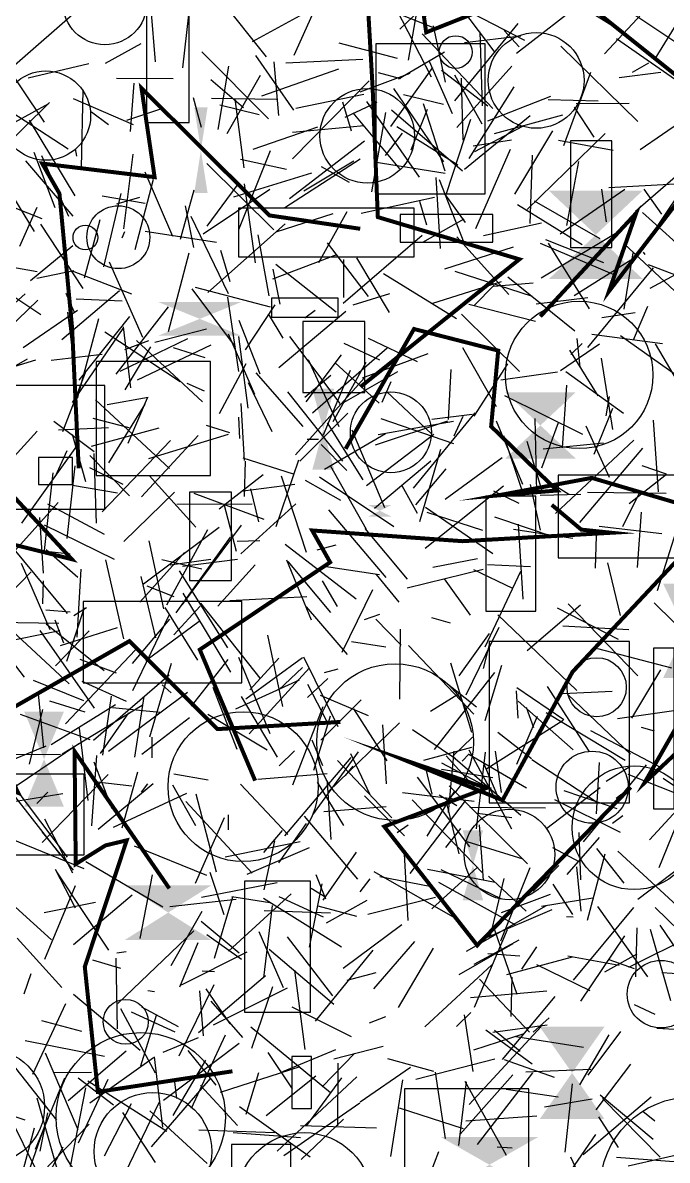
# Model space of a CAD drawing. Extents: x 39652501 to 39653363, y 39457785 to 39458687.
# Drawn here: x 39652875.5 to 39652956.1, y 39458284 to 39458426.4 of the extents above; entities that cross this region are included whole.
import ezdxf

# ---------------------------------------------------------------- set-up
doc = ezdxf.new("R2010")
doc.units = 0
doc.layers.get('0').update_dxf_attribs({"linetype": 'CONTINUOUS'})

msp = doc.modelspace()

# ---------------------------------------------------------------- linework, layer by layer
for p, q in [((39652930.9713, 39458433.6141), (39652922.6548, 39458425.6281)), ((39652909.4391, 39458422.3583), (39652913.7544, 39458432.0226)), ((39652927.0543, 39458432.6446), (39652934.5301, 39458422.7051)), ((39652949.4337, 39458425.9333), (39652940.0887, 39458431.7377)), ((39652905.9792, 39458422.148), (39652900.1667, 39458429.4588)), ((39652937.2496, 39458422.6367), (39652945.9409, 39458429.43)), ((39652949.4102, 39458429.1908), (39652957.409, 39458423.8228)), ((39652882.7322, 39458428.3585), (39652874.1164, 39458420.7836)), ((39652891.4996, 39458428.1444), (39652892.0304, 39458421.5504)), ((39652912.4262, 39458428.5589), (39652904.1867, 39458424.0607)), ((39652921.2537, 39458428.0325), (39652926.7528, 39458425.8618)), ((39652922.201, 39458428.1781), (39652926.5707, 39458419.6468)), ((39652924.9501, 39458428.9681), (39652923.687, 39458421.739)), ((39652938.2738, 39458424.218), (39652930.4528, 39458428.2437)), ((39652954.1005, 39458428.8094), (39652948.231, 39458422.527)), ((39652896.1981, 39458427.4426), (39652895.4597, 39458420.8075)), ((39652937.3861, 39458426.3322), (39652929.4849, 39458416.6716)), ((39652954.5912, 39458421.9031), (39652957.5451, 39458426.7237)), ((39652925.4317, 39458425.046), (39652934.277, 39458415.7063)), ((39652926.8356, 39458426.0426), (39652928.3172, 39458418.9954)), ((39652932.9985, 39458416.0121), (39652932.703, 39458425.2962)), ((39652937.5572, 39458423.4189), (39652935.6917, 39458425.4777)), ((39652871.4761, 39458423.9184), (39652878.1709, 39458413.991)), ((39652890.2692, 39458423.7754), (39652885.7709, 39458421.3427)), ((39652922.3504, 39458421.9543), (39652915.0754, 39458423.8741)), ((39652930.7295, 39458423.9771), (39652937.7954, 39458424.7744)), ((39652952.4308, 39458414.0841), (39652942.7991, 39458423.5133)), ((39652958.5256, 39458418.328), (39652949.745, 39458424.4121)), ((39652897.8784, 39458422.7861), (39652906.2281, 39458414.3969)), ((39652909.3776, 39458415.505), (39652904.6202, 39458422.3222)), ((39652928.2423, 39458422.768), (39652922.477, 39458419.3643)), ((39652883.7496, 39458421.3035), (39652876.1713, 39458419.4918)), ((39652899.9162, 39458413.0862), (39652901.2515, 39458421.011)), ((39652914.9806, 39458420.6378), (39652905.3408, 39458417.23)), ((39652907.5306, 39458414.8077), (39652906.94, 39458421.5213)), ((39652908.3726, 39458421.4135), (39652918.0055, 39458421.8625)), ((39652926.7135, 39458420.8335), (39652921.4724, 39458413.4225)), ((39652929.218, 39458415.0177), (39652926.3534, 39458421.5643)), ((39652936.6479, 39458420.9825), (39652929.7653, 39458413.31)), ((39652953.7434, 39458421.3594), (39652951.7277, 39458420.1891)), ((39652894.279, 39458419.4311), (39652887.2079, 39458419.4611)), ((39652898.9939, 39458419.329), (39652903.108, 39458415.8407)), ((39652905.1861, 39458419.8214), (39652901.0263, 39458412.5191)), ((39652918.8131, 39458419.1599), (39652909.2227, 39458409.4096)), ((39652923.8927, 39458420.0785), (39652917.6371, 39458417.7408)), ((39652919.957, 39458420.2085), (39652922.7241, 39458419.4368)), ((39652927.8386, 39458420.5012), (39652933.6728, 39458416.0349)), ((39652929.465, 39458419.9244), (39652932.9062, 39458413.7732)), ((39652930.3114, 39458419.5033), (39652930.5231, 39458411.7258)), ((39652946.5092, 39458420.2016), (39652943.1385, 39458411.026)), ((39652950.084, 39458419.5568), (39652955.3117, 39458420.2358)), ((39652882.8374, 39458408.2564), (39652883.0495, 39458418.0422)), ((39652888.9759, 39458412.8285), (39652889.4329, 39458418.8695)), ((39652928.152, 39458409.0204), (39652921.894, 39458418.1919)), ((39652931.3188, 39458409.4153), (39652936.9427, 39458418.4104)), ((39652878.6849, 39458416.2993), (39652870.2582, 39458411.6506)), ((39652878.8204, 39458416.458), (39652871.4037, 39458409.1316)), ((39652881.7854, 39458416.9596), (39652889.3066, 39458413.7022)), ((39652896.7979, 39458417.0623), (39652897.8132, 39458413.3389)), ((39652907.2148, 39458416.8261), (39652899.0945, 39458416.9543)), ((39652902.0261, 39458416.9013), (39652903.1281, 39458408.2547)), ((39652918.1532, 39458417.4509), (39652909.654, 39458415.6756)), ((39652915.4632, 39458416.5322), (39652916.5603, 39458412.9075)), ((39652919.7623, 39458416.458), (39652915.7871, 39458414.5811)), ((39652918.4694, 39458416.5808), (39652925.0706, 39458407.1144)), ((39652923.0949, 39458417.4296), (39652928.0928, 39458416.2337)), ((39652925.5811, 39458416.3419), (39652928.2691, 39458407.9)), ((39652933.6642, 39458414.1393), (39652941.5363, 39458417.2573)), ((39652947.4565, 39458416.6267), (39652941.1876, 39458416.7605)), ((39652951.3413, 39458416.3051), (39652944.6853, 39458416.2933)), ((39652873.9888, 39458415.3019), (39652881.1465, 39458410.6521)), ((39652884.0798, 39458415.2912), (39652886.2033, 39458413.6938)), ((39652888.488, 39458414.2234), (39652892.9822, 39458415.7358)), ((39652900.1339, 39458416.1511), (39652905.066, 39458414.9601)), ((39652922.6566, 39458408.1298), (39652916.8063, 39458415.1546)), ((39652920.8403, 39458415.1998), (39652919.0903, 39458405.2628)), ((39652921.6242, 39458415.55), (39652930.4812, 39458407.9058)), ((39652924.0533, 39458410.5033), (39652926.1251, 39458415.6178)), ((39652942.9785, 39458414.882), (39652934.4362, 39458412.5156)), ((39652946.9542, 39458412.0941), (39652944.4998, 39458415.8571)), ((39652882.0439, 39458404.7814), (39652876.3381, 39458414.2306)), ((39652918.1998, 39458413.5079), (39652909.2112, 39458412.6839)), ((39652931.5009, 39458414.3121), (39652928.4395, 39458405.0175)), ((39652938.9596, 39458414.7695), (39652930.7372, 39458408.0669)), ((39652952.7221, 39458410.5462), (39652958.3102, 39458414.3879)), ((39652904.2864, 39458410.5885), (39652912.3699, 39458413.3853)), ((39652920.849, 39458409.8271), (39652922.9871, 39458412.6035)), ((39652929.9139, 39458408.6023), (39652922.273, 39458413.4112)), ((39652938.0056, 39458413.4287), (39652932, 39458410.2774)), ((39652941.7227, 39458412.8976), (39652936.9816, 39458404.9559)), ((39652938.5794, 39458403.0443), (39652948.3312, 39458412.5682)), ((39652882.0391, 39458410.66), (39652882.2157, 39458409.7473)), ((39652908.8576, 39458404.4472), (39652918.2357, 39458411.6469)), ((39652936.6118, 39458411.7446), (39652931.8261, 39458410.9615)), ((39652932.1372, 39458400.6762), (39652936.484, 39458410.5842)), ((39652949.3395, 39458410.4397), (39652942.475, 39458411.6911)), ((39652876.8595, 39458410.2313), (39652879.4861, 39458403.3107)), ((39652877.8097, 39458409.8262), (39652881.1926, 39458402.226)), ((39652889.2441, 39458409.976), (39652888.0664, 39458400.6506)), ((39652906.4367, 39458410.4138), (39652902.4555, 39458400.5047)), ((39652902.7086, 39458409.3355), (39652908.4654, 39458408.1093)), ((39652917.6827, 39458409.3404), (39652908.2532, 39458403.24)), ((39652910.6253, 39458405.4079), (39652916.9044, 39458409.1606)), ((39652939.2062, 39458409.8467), (39652938.9249, 39458401.2861)), ((39652952.1391, 39458402.8318), (39652959.8977, 39458409.5817)), ((39652871.6717, 39458408.8828), (39652876.8928, 39458400.3043)), ((39652875.8262, 39458409.1538), (39652881.7373, 39458402.2339)), ((39652890.7556, 39458407.7739), (39652894.2018, 39458399.7092)), ((39652898.5229, 39458408.83), (39652906.8798, 39458400.5165)), ((39652916.3408, 39458406.4242), (39652912.8679, 39458408.3886)), ((39652919.4441, 39458409.0141), (39652928.3174, 39458407.6043)), ((39652943.538, 39458401.0505), (39652945.043, 39458409.0703)), ((39652889.5339, 39458398.0323), (39652891.8391, 39458406.8422)), ((39652911.6139, 39458407.5809), (39652901.8424, 39458404.6156)), ((39652927.1686, 39458407.0779), (39652927.6748, 39458398.1595)), ((39652930.705, 39458398.8944), (39652927.5913, 39458406.7623)), ((39652885.6231, 39458395.8695), (39652887.8063, 39458405.035)), ((39652896.8912, 39458405.4558), (39652895.1588, 39458399.3052)), ((39652906.3713, 39458405.5349), (39652898.0595, 39458399.9807)), ((39652898.5575, 39458400.9809), (39652902.2864, 39458406.0641)), ((39652903.1791, 39458406.2845), (39652904.5595, 39458396.3934)), ((39652928.238, 39458404.9916), (39652930.7996, 39458401.4163)), ((39652950.8001, 39458405.5657), (39652942.6824, 39458399.9448)), ((39652948.5032, 39458401.4922), (39652947.9303, 39458405.5938)), ((39652948.7988, 39458405.8093), (39652957.0684, 39458406.2818)), ((39652957.8589, 39458405.5023), (39652953.2066, 39458398.5389)), ((39652955.4203, 39458402.4635), (39652953.2171, 39458405.5911)), ((39652877.9096, 39458401.8953), (39652871.97, 39458404.2304)), ((39652890.8089, 39458403.786), (39652885.422, 39458404.7053)), ((39652887.2572, 39458403.7454), (39652890.1264, 39458404.589)), ((39652895.804, 39458403.4973), (39652896.8499, 39458398.31)), ((39652917.8283, 39458402.6108), (39652926.9835, 39458404.61)), ((39652926.0247, 39458401.0687), (39652925.1482, 39458404.065)), ((39652937.3683, 39458403.685), (39652945.4563, 39458398.6808)), ((39652947.7155, 39458399.396), (39652939.5087, 39458404.0766)), ((39652875.1028, 39458398.4783), (39652877.2628, 39458403.3456)), ((39652896.499, 39458402.2262), (39652901.1652, 39458392.514)), ((39652907.1653, 39458400.237), (39652914.2916, 39458402.5295)), ((39652916.0029, 39458402.7436), (39652912.4929, 39458396.3542)), ((39652960.35, 39458396.0557), (39652952.9927, 39458402.6548)), ((39652877.6924, 39458401.2188), (39652882.9828, 39458393.1701)), ((39652883.1887, 39458394.4848), (39652885.1623, 39458401.8165)), ((39652898.6334, 39458392.6788), (39652908.3005, 39458401.2481)), ((39652930.6377, 39458401.8237), (39652925.474, 39458398.919)), ((39652940.3481, 39458401.3411), (39652933.1168, 39458399.7584)), ((39652888.204, 39458400.2623), (39652887.8606, 39458399.4684)), ((39652890.7945, 39458400.3389), (39652899.6976, 39458398.9693)), ((39652906.3175, 39458392.2523), (39652904.9363, 39458399.8939)), ((39652915.5627, 39458391.3307), (39652925.4347, 39458399.8212)), ((39652929.7596, 39458399.6218), (39652936.2887, 39458392.4145)), ((39652940.3125, 39458394.4917), (39652950.005, 39458400.2986)), ((39652948.1663, 39458396.3878), (39652940.9286, 39458399.2527)), ((39652881.7262, 39458398.4858), (39652876.4395, 39458394.1256)), ((39652900.2031, 39458397.9726), (39652901.3667, 39458394.0217)), ((39652918.7468, 39458392.1416), (39652913.5838, 39458398.8725)), ((39652928.2611, 39458395.625), (39652936.883, 39458398.392)), ((39652949.7399, 39458394.7465), (39652940.2314, 39458398.7826)), ((39652946.3914, 39458390.6032), (39652941.2569, 39458398.8289)), ((39652958.2756, 39458391.6489), (39652950.6901, 39458398.7699)), ((39652953.9558, 39458393.1897), (39652963.4159, 39458398.2949)), ((39652877.2757, 39458395.2295), (39652869.3985, 39458396.6698)), ((39652890.4811, 39458387.0164), (39652886.3503, 39458396.4757)), ((39652896.2505, 39458397.5948), (39652893.668, 39458387.74)), ((39652906.7674, 39458394.3884), (39652914.7519, 39458397.4271)), ((39652915.6564, 39458392.0341), (39652915.658, 39458396.8108)), ((39652917.2342, 39458397.0076), (39652921.3315, 39458390.1374)), ((39652951.5412, 39458396.7228), (39652944.4713, 39458392.2517)), ((39652950.6968, 39458390.5759), (39652951.8319, 39458397.6352)), ((39652953.3493, 39458397.4141), (39652953.1179, 39458397.6916)), ((39652869.6521, 39458395.252), (39652877.7296, 39458389.9133)), ((39652881.8723, 39458395.3849), (39652877.2535, 39458394.4012)), ((39652881.6647, 39458395.3529), (39652889.0742, 39458392.4757)), ((39652906.7481, 39458395.5796), (39652907.6488, 39458391.191)), ((39652914.6985, 39458390.1874), (39652907.1464, 39458396.164)), ((39652920.6082, 39458395.0459), (39652929.7321, 39458389.3926)), ((39652929.516, 39458395.3126), (39652939.1955, 39458392.2078)), ((39652946.1439, 39458385.7882), (39652954.3893, 39458395.7649)), ((39652953.7194, 39458396.1849), (39652961.8383, 39458393.032)), ((39652935.3021, 39458393.9972), (39652926.7358, 39458391.2815)), ((39652934.4601, 39458393.5922), (39652931.9518, 39458391.0244)), ((39652939.3354, 39458393.8363), (39652934.3903, 39458393.4157)), ((39652944.5357, 39458387.8376), (39652936.1421, 39458394.5863)), ((39652867.4389, 39458385.1283), (39652875.7966, 39458392.4778)), ((39652880.3718, 39458386.7946), (39652887.5636, 39458392.8912)), ((39652881.9252, 39458390.2486), (39652880.9026, 39458392.5254)), ((39652896.6311, 39458393.106), (39652902.0569, 39458385.875)), ((39652897.0392, 39458393.3065), (39652906.4377, 39458390.8831)), ((39652902.51, 39458382.7562), (39652901.1406, 39458392.0934)), ((39652916.7911, 39458391.1061), (39652921.41, 39458392.5413)), ((39652877.3656, 39458391.7066), (39652868.0785, 39458382.7516)), ((39652887.9247, 39458391.5841), (39652882.1682, 39458391.8357)), ((39652893.6624, 39458390.8584), (39652887.1234, 39458382.4302)), ((39652907.0312, 39458391.1218), (39652903.2962, 39458385.4959)), ((39652939.6205, 39458389.0113), (39652931.2968, 39458391.1408)), ((39652946.1828, 39458391.995), (39652939.7044, 39458391.2101)), ((39652951.8728, 39458386.7147), (39652953.6787, 39458390.9683)), ((39652875.52, 39458385.7733), (39652882.3174, 39458390.4485)), ((39652881.0683, 39458390.2087), (39652881.8483, 39458383.7277)), ((39652882.313, 39458379.4223), (39652884.9877, 39458389.419)), ((39652888.8115, 39458389.6535), (39652882.5067, 39458381.6977)), ((39652906.18, 39458389.9805), (39652908.0191, 39458386.959)), ((39652915.9058, 39458390.2811), (39652907.5032, 39458383.2109)), ((39652910.7541, 39458389.4893), (39652912.055, 39458390.4352)), ((39652937.6206, 39458382.7787), (39652930.3455, 39458389.9588)), ((39652952.0954, 39458390.1019), (39652947.8971, 39458389.4849)), ((39652881.7185, 39458378.8716), (39652888.0461, 39458388.1585)), ((39652888.0521, 39458388.3425), (39652888.9376, 39458380.7133)), ((39652891.9908, 39458386.4216), (39652898.4829, 39458388.1309)), ((39652902.5024, 39458389.1855), (39652905.1296, 39458382.4797)), ((39652895.1595, 39458381.4887), (39652885.7654, 39458387.7023)), ((39652896.0794, 39458386.8663), (39652887.6418, 39458382.7488)), ((39652891.217, 39458386.6242), (39652888.2145, 39458385.4779)), ((39652889.7102, 39458386.6682), (39652897.9705, 39458378.953)), ((39652904.5056, 39458379.8936), (39652901.2086, 39458387.4452)), ((39652903.677, 39458378.1586), (39652902.4942, 39458387.1467)), ((39652915.1998, 39458378.7814), (39652908.8727, 39458387.1384)), ((39652918.7025, 39458386.9445), (39652924.8062, 39458384.0216)), ((39652944.7808, 39458386.9107), (39652945.1544, 39458383.2908)), ((39652946.6807, 39458387.4324), (39652955.5089, 39458386.2832)), ((39652958.2636, 39458381.542), (39652950.258, 39458387.225)), ((39652891.4679, 39458385.836), (39652888.2603, 39458380.4599)), ((39652889.84, 39458381.7275), (39652899.0574, 39458386.0891)), ((39652898.2801, 39458384.4946), (39652894.3153, 39458385.7507)), ((39652911.7124, 39458377.6023), (39652921.0621, 39458385.7519)), ((39652915.6213, 39458386.3331), (39652920.1173, 39458384.223)), ((39652926.1415, 39458384.9645), (39652917.9171, 39458381.9293)), ((39652930.4815, 39458385.7694), (39652934.6929, 39458378.401)), ((39652942.7305, 39458382.8751), (39652947.6152, 39458386.2263)), ((39652943.873, 39458385.4392), (39652947.4285, 39458379.7051)), ((39652944.0316, 39458384.9123), (39652945.4516, 39458386.2796)), ((39652960.4273, 39458376.3168), (39652954.6443, 39458386.2525)), ((39652876.0472, 39458384.2926), (39652868.1165, 39458379.7982)), ((39652877.0868, 39458384.1768), (39652869.9572, 39458381.9908)), ((39652885.3948, 39458384.9025), (39652879.0166, 39458384.1399)), ((39652903.3752, 39458383.716), (39652900.0584, 39458377.4608)), ((39652910.9261, 39458378.9513), (39652915.3536, 39458384.8504)), ((39652911.1905, 39458384.2741), (39652915.0068, 39458375.892)), ((39652918.4132, 39458383.9145), (39652914.2727, 39458376.4831)), ((39652920.0439, 39458378.791), (39652914.5701, 39458383.8665)), ((39652931.9551, 39458377.1769), (39652936.1426, 39458383.7246)), ((39652949.2885, 39458375.5234), (39652947.8832, 39458384.4486)), ((39652883.2704, 39458382.601), (39652880.4409, 39458375.2275)), ((39652904.6147, 39458382.6204), (39652910.5295, 39458375.8641)), ((39652910.7541, 39458379.5679), (39652914.0046, 39458382.3005)), ((39652916.4186, 39458382.873), (39652913.0653, 39458374.7909)), ((39652915.084, 39458378.5799), (39652922.4014, 39458382.7655)), ((39652928.7364, 39458376.774), (39652929.0492, 39458383.0248)), ((39652942.3744, 39458382.6826), (39652935.2792, 39458381.6995)), ((39652950.6223, 39458377.5198), (39652943.405, 39458382.7303)), ((39652898.2047, 39458380.3031), (39652896.053, 39458381.2535)), ((39652906.6664, 39458375.2191), (39652903.7063, 39458381.3423)), ((39652909.5842, 39458372.3146), (39652918.1993, 39458381.9485)), ((39652920.4198, 39458378.9407), (39652921.5803, 39458381.5013)), ((39652943.0083, 39458373.2261), (39652943.5187, 39458381.0414)), ((39652891.1828, 39458379.4995), (39652886.0471, 39458378.5833)), ((39652888.6543, 39458373.7827), (39652891.096, 39458379.4696)), ((39652915.517, 39458371.5269), (39652908.6373, 39458380.2032)), ((39652926.6616, 39458374.9394), (39652920.9444, 39458380.3184)), ((39652935.7207, 39458379.7767), (39652945.4783, 39458374.9327)), ((39652948.4484, 39458377.2316), (39652948.8709, 39458379.6455)), ((39652884.5868, 39458379.2206), (39652893.8371, 39458370.6092)), ((39652890.7455, 39458378.6973), (39652886.1842, 39458371.3322)), ((39652902.7388, 39458378.7494), (39652903.1694, 39458371.6416)), ((39652946.9412, 39458372.4067), (39652949.2869, 39458378.1983)), ((39652884.4196, 39458372.7184), (39652879.3542, 39458376.5258)), ((39652884.2418, 39458376.9169), (39652888.7407, 39458375.7488)), ((39652902.462, 39458377.0533), (39652902.5886, 39458374.3852)), ((39652910.1273, 39458371.5253), (39652916.1546, 39458377.5658)), ((39652928.6076, 39458376.5705), (39652919.5666, 39458373.5315)), ((39652919.9411, 39458374.871), (39652929.3411, 39458376.5634)), ((39652920.2616, 39458376.8954), (39652929.3594, 39458373.7482)), ((39652932.0373, 39458377.6029), (39652924.299, 39458368.1591)), ((39652931.7008, 39458377.3675), (39652926.6372, 39458376.7403)), ((39652929.4549, 39458374.7257), (39652930.5567, 39458377.1774)), ((39652934.7114, 39458376.59), (39652937.9804, 39458368.6428)), ((39652939.5411, 39458376.873), (39652939.7222, 39458367.6853)), ((39652954.3216, 39458376.6645), (39652954.9715, 39458367.721)), ((39652877.2762, 39458375.2951), (39652873.6124, 39458371.2556)), ((39652879.9571, 39458375.4775), (39652886.2131, 39458375.7438)), ((39652892.5146, 39458375.6621), (39652884.0283, 39458373.3606)), ((39652898.4022, 39458376.0618), (39652901.3407, 39458375.1385)), ((39652913.2365, 39458370.5334), (39652920.8687, 39458375.0085)), ((39652918.0551, 39458369.2071), (39652913.6021, 39458376.3341)), ((39652916.6392, 39458375.4659), (39652920.718, 39458365.7358)), ((39652940.3981, 39458370.712), (39652942.495, 39458376.3987)), ((39652948.8786, 39458369.4892), (39652945.9619, 39458375.936)), ((39652883.3613, 39458368.9731), (39652881.7, 39458374.8848)), ((39652885.4005, 39458365.1985), (39652893.9492, 39458374.1482)), ((39652890.3389, 39458367.0599), (39652897.441, 39458374.7377)), ((39652891.2617, 39458371.8869), (39652901.206, 39458374.9145)), ((39652911.0415, 39458374.284), (39652912.485, 39458374.301)), ((39652915.9971, 39458370.3606), (39652912.7956, 39458373.6391)), ((39652926.9086, 39458374.8855), (39652918.4721, 39458368.46)), ((39652935.5977, 39458374.7512), (39652938.0041, 39458367.6497)), ((39652940.4394, 39458367.7787), (39652938.5898, 39458374.0014)), ((39652940.574, 39458373.0816), (39652948.131, 39458373.8396)), ((39652951.919, 39458374.1823), (39652942.127, 39458365.0038)), ((39652882.2145, 39458373.436), (39652875.3353, 39458363.7946)), ((39652879.5783, 39458369.6777), (39652881.0328, 39458372.8945)), ((39652888.8187, 39458367.1937), (39652883.871, 39458372.2375)), ((39652884.7003, 39458363.7589), (39652884.4027, 39458372.488)), ((39652925.1668, 39458364.0074), (39652927.7754, 39458373.0523)), ((39652945.1547, 39458363.8643), (39652953.0358, 39458373.1857)), ((39652882.0002, 39458370.9686), (39652880.9804, 39458361.8478)), ((39652888.0579, 39458368.6385), (39652883.8702, 39458370.7216)), ((39652903.0017, 39458371.9459), (39652909.3153, 39458369.9498)), ((39652903.3155, 39458371.5348), (39652903.1581, 39458367.1133)), ((39652907.1831, 39458363.3562), (39652910.0176, 39458371.7124)), ((39652918.4709, 39458362.9783), (39652913.9939, 39458370.9559)), ((39652926.5366, 39458371.5212), (39652919.4674, 39458365.632)), ((39652935.4434, 39458371.9715), (39652928.3013, 39458366.7371)), ((39652956.0129, 39458369.8968), (39652952.9795, 39458370.9769)), ((39652879.2256, 39458370.0828), (39652878.1565, 39458360.3699)), ((39652897.1185, 39458363.2791), (39652891.298, 39458369.7665)), ((39652900.0416, 39458365.5657), (39652905.5349, 39458369.8625)), ((39652910.9727, 39458360.1263), (39652907.8352, 39458369.6568)), ((39652921.9106, 39458363.3232), (39652912.5926, 39458369.5566)), ((39652924.63, 39458366.0837), (39652928.4247, 39458370.5845)), ((39652951.3437, 39458366.2395), (39652956.0071, 39458369.8954)), ((39652887.3494, 39458367.5191), (39652881.7163, 39458368.5085)), ((39652903.0493, 39458367.8193), (39652909.5021, 39458368.6682)), ((39652905.0112, 39458363.941), (39652903.9989, 39458368.0647)), ((39652910.7892, 39458369.1467), (39652915.2134, 39458366.6696)), ((39652922.9161, 39458368.4844), (39652924.8288, 39458365.0229)), ((39652925.8142, 39458360.662), (39652935.6224, 39458368.4538)), ((39652938.9481, 39458368.606), (39652940.1871, 39458362.8891)), ((39652943.8052, 39458367.3774), (39652941.6394, 39458368.7206)), ((39652949.2275, 39458368.5783), (39652959.0638, 39458365.6032)), ((39652888.1213, 39458361.4828), (39652894.4441, 39458367.6572)), ((39652905.672, 39458364.2263), (39652896.9408, 39458367.492)), ((39652934.3678, 39458367.8101), (39652937.5467, 39458366.2634)), ((39652945.3052, 39458367.3783), (39652940.2204, 39458367.2577)), ((39652955.9605, 39458367.5003), (39652946.1073, 39458367.6068)), ((39652950.5276, 39458363.3581), (39652952.7329, 39458367.8454)), ((39652871.4049, 39458356.8925), (39652879.9263, 39458366.3479)), ((39652885.6947, 39458362.35), (39652878.6052, 39458366.1701)), ((39652904.1749, 39458366.155), (39652894.7609, 39458366.1189)), ((39652900.6356, 39458366.2082), (39652902.1617, 39458360.2678)), ((39652902.7595, 39458359.9204), (39652909.6286, 39458366.2074)), ((39652913.7046, 39458365.4609), (39652920.8763, 39458356.9836)), ((39652934.2856, 39458359.9431), (39652925.8525, 39458365.728)), ((39652933.0235, 39458362.8725), (39652926.0749, 39458365.1031)), ((39652952.3727, 39458358.2217), (39652952.8725, 39458365.142)), ((39652878.0706, 39458357.5036), (39652877.5963, 39458364.4912)), ((39652942.2167, 39458361.9429), (39652934.5286, 39458364.549)), ((39652938.0685, 39458354.2777), (39652937.4945, 39458363.6511)), ((39652878.1687, 39458363.5818), (39652886.9339, 39458359.2605)), ((39652890.5907, 39458356.1668), (39652900.0658, 39458363.2953)), ((39652898.5877, 39458362.9537), (39652893.4526, 39458353.4955)), ((39652902.8186, 39458363.5122), (39652895.4201, 39458353.582)), ((39652923.5942, 39458356.784), (39652918.308, 39458363.1147)), ((39652936.8473, 39458363.0468), (39652944.2911, 39458361.8915)), ((39652947.2219, 39458362.207), (39652947.0791, 39458358.1437)), ((39652955.4025, 39458362.4538), (39652947.6003, 39458363.3647)), ((39652957.423, 39458363.4993), (39652954.8301, 39458355.2976)), ((39652874.1574, 39458360.7605), (39652881.0149, 39458352.476)), ((39652891.2573, 39458361.5515), (39652893.0664, 39458353.0675)), ((39652901.4238, 39458362.0117), (39652894.6167, 39458352.5559)), ((39652905.1534, 39458361.5744), (39652902.2947, 39458361.4997)), ((39652908.3116, 39458361.1412), (39652917.1651, 39458354.2934)), ((39652912.2959, 39458360.4215), (39652914.6633, 39458361.0766)), ((39652881.4023, 39458359.8989), (39652876.5288, 39458360.4504)), ((39652882.3721, 39458356.9706), (39652878.3969, 39458360.4402)), ((39652895.7064, 39458360.1224), (39652890.1379, 39458353.8909)), ((39652932.3472, 39458359.3236), (39652926.7791, 39458358.2296)), ((39652875.2912, 39458358.7759), (39652878.881, 39458350.4795)), ((39652882.7432, 39458358.0381), (39652882.2594, 39458349.5244)), ((39652885.8345, 39458359.2022), (39652888.0709, 39458349.313)), ((39652897.8927, 39458358.024), (39652892.8559, 39458359.2073)), ((39652893.9224, 39458358.5621), (39652898.9984, 39458359.2545)), ((39652902.3476, 39458359.214), (39652895.4734, 39458358.3419)), ((39652899.8782, 39458353.3685), (39652904.5449, 39458358.5523)), ((39652908.4841, 39458359.1926), (39652911.5725, 39458351.6815)), ((39652908.6216, 39458358.9841), (39652913.9771, 39458352.5828)), ((39652920.0915, 39458357.3021), (39652913.1686, 39458358.3493)), ((39652923.5611, 39458355.6766), (39652933.0516, 39458358.0144)), ((39652931.8609, 39458357.9628), (39652936.76, 39458355.6275)), ((39652933.5978, 39458358.5972), (39652939.0024, 39458358.3331)), ((39652948.6229, 39458358.7937), (39652950.2055, 39458352.2351)), ((39652867.4365, 39458348.3822), (39652876.5338, 39458357.6976)), ((39652877.9932, 39458353.6794), (39652878.0749, 39458356.5737)), ((39652892.1195, 39458349.4201), (39652890.2763, 39458357.1193)), ((39652895.0432, 39458357.8157), (39652901.1096, 39458348.1546)), ((39652914.846, 39458353.3266), (39652912.9845, 39458356.5503)), ((39652919.7017, 39458357.3341), (39652922.5177, 39458353.884)), ((39652931.4687, 39458352.2528), (39652928.2538, 39458356.8027)), ((39652937.7388, 39458357.7179), (39652933.2646, 39458348.2705)), ((39652890.9944, 39458355.9533), (39652894.3575, 39458354.5911)), ((39652915.4213, 39458347.6275), (39652919.2852, 39458355.4736)), ((39652901.5252, 39458345.1242), (39652895.5443, 39458355.0077)), ((39652905.1851, 39458344.3547), (39652897.7624, 39458353.7824)), ((39652911.0213, 39458354.576), (39652901.3952, 39458354.0686)), ((39652943.7211, 39458353.6767), (39652952.4046, 39458344.6808)), ((39652954.4802, 39458353.8146), (39652962.3811, 39458345.9925)), ((39652881.4273, 39458352.6455), (39652878.3838, 39458352.88)), ((39652883.1647, 39458353.1881), (39652880.9409, 39458346.4406)), ((39652883.4699, 39458353.1891), (39652881.8616, 39458352.1962)), ((39652889.232, 39458342.8214), (39652893.8445, 39458352.3316)), ((39652893.262, 39458353.2243), (39652897.346, 39458346.615)), ((39652897.6832, 39458353.3986), (39652894.3923, 39458349.7942)), ((39652910.9434, 39458353.3238), (39652916.0716, 39458347.3297)), ((39652918.218, 39458351.732), (39652920.126, 39458352.3853)), ((39652934.8969, 39458352.3204), (39652944.7856, 39458342.8483)), ((39652938.5568, 39458347.8304), (39652945.2348, 39458353.5725)), ((39652950.0042, 39458349.2224), (39652942.3762, 39458353.1342)), ((39652870.8364, 39458351.3851), (39652879.9819, 39458351.2608)), ((39652881.273, 39458343.665), (39652872.3996, 39458351.8833)), ((39652885.6605, 39458345.304), (39652878.3873, 39458351.1409)), ((39652879.4908, 39458351.6589), (39652880.5695, 39458348.8019)), ((39652893.8152, 39458351.7477), (39652889.1676, 39458346.2054)), ((39652897.5635, 39458351.4511), (39652890.8903, 39458346.5471)), ((39652922.8325, 39458348.491), (39652919.6272, 39458351.754)), ((39652928.9997, 39458351.2762), (39652926.6653, 39458351.9355)), ((39652951.3095, 39458350.4336), (39652943.0455, 39458350.8831)), ((39652880.1214, 39458350.286), (39652870.1435, 39458348.2593)), ((39652877.6015, 39458350.358), (39652884.396, 39458340.6377)), ((39652879.5793, 39458345.931), (39652883.7926, 39458350.2848)), ((39652887.2687, 39458350.6955), (39652880.1723, 39458348.4205)), ((39652906.0983, 39458349.7773), (39652907.9758, 39458340.8411)), ((39652922.6921, 39458350.4905), (39652922.5904, 39458341.7392)), ((39652930.0864, 39458344.6453), (39652933.8653, 39458349.9578)), ((39652930.9299, 39458342.2946), (39652935.081, 39458350.7464)), ((39652889.5689, 39458347.9257), (39652880.8462, 39458338.6727)), ((39652916.6027, 39458348.9574), (39652920.8759, 39458348.2966)), ((39652931.8906, 39458339.8701), (39652923.7123, 39458348.4731)), ((39652933.1076, 39458345.569), (39652933.9022, 39458348.7222)), ((39652947.3867, 39458348.0852), (39652956.631, 39458345.6657)), ((39652874.043, 39458346.6417), (39652875.6685, 39458344.4831)), ((39652882.6139, 39458346.7648), (39652887.1554, 39458345.0246)), ((39652901.1143, 39458346.7146), (39652896.5312, 39458340.886)), ((39652902.4504, 39458347.0119), (39652906.3705, 39458337.4262)), ((39652910.4835, 39458346.9145), (39652903.3645, 39458341.756)), ((39652907.5161, 39458346.8718), (39652903.8879, 39458342.9101)), ((39652914.9508, 39458338.2769), (39652910.6281, 39458347.0213)), ((39652891.3727, 39458337.0414), (39652894.0969, 39458346.2488)), ((39652911.3342, 39458345.6673), (39652903.8143, 39458337.4042)), ((39652910.4897, 39458345.7212), (39652907.4564, 39458342.8718)), ((39652913.2268, 39458345.0855), (39652914.9347, 39458345.537)), ((39652934.4932, 39458345.093), (39652926.9562, 39458335.4515)), ((39652928.9738, 39458346.3116), (39652931.6177, 39458337.6275)), ((39652933.3104, 39458339.0778), (39652935.396, 39458345.996)), ((39652955.2578, 39458345.4367), (39652951.6298, 39458339.3851)), ((39652883.1219, 39458341.5148), (39652876.8262, 39458344.0708)), ((39652888.4404, 39458341.4595), (39652882.9047, 39458343.9739)), ((39652884.31, 39458336.5989), (39652893.7984, 39458344.7974)), ((39652902.1467, 39458340.5347), (39652910.1126, 39458344.1516)), ((39652913.6334, 39458344.3212), (39652911.115, 39458341.9632)), ((39652927.7958, 39458344.3392), (39652932.2304, 39458340.7899)), ((39652878.1201, 39458335.6476), (39652877.4538, 39458342.3943)), ((39652886.2003, 39458335.2359), (39652896.0887, 39458342.6381)), ((39652892.8972, 39458343.5225), (39652894.0376, 39458342.5456)), ((39652899.2558, 39458343.2597), (39652902.2715, 39458335.4963)), ((39652911.0982, 39458343.61), (39652913.5262, 39458338.9291)), ((39652926.4991, 39458340.2356), (39652929.9705, 39458342.4154)), ((39652937.4519, 39458339.3469), (39652937.2293, 39458342.8053)), ((39652943.1736, 39458339.1699), (39652937.2846, 39458343.1491)), ((39652946.337, 39458335.2466), (39652941.1047, 39458343.3149)), ((39652949.2136, 39458342.7163), (39652943.0407, 39458342.4194)), ((39652951.508, 39458334.8472), (39652943.656, 39458342.3267)), ((39652878.8036, 39458341.54), (39652883.24, 39458340.1442)), ((39652887.0856, 39458341.0216), (39652879.0207, 39458336.0358)), ((39652890.4042, 39458340.9346), (39652880.4294, 39458334.8411)), ((39652886.5213, 39458342.1292), (39652885.447, 39458334.7453)), ((39652889.4834, 39458334.5004), (39652890.6672, 39458342.0677)), ((39652902.7945, 39458342.0582), (39652907.2996, 39458334.4754)), ((39652909.255, 39458331.0169), (39652913.0573, 39458340.8172)), ((39652918.7164, 39458339.6366), (39652912.7075, 39458342.2125)), ((39652912.7712, 39458336.6099), (39652917.8042, 39458341.6421)), ((39652937.46, 39458341.5069), (39652944.3491, 39458335.3919)), ((39652875.1759, 39458339.8801), (39652883.8799, 39458336.7092)), ((39652877.9457, 39458340.4436), (39652876.2999, 39458333.6196)), ((39652888.6947, 39458340.0288), (39652885.1538, 39458334.9414)), ((39652886.7107, 39458340.6884), (39652892.6401, 39458340.1111)), ((39652896.3278, 39458339.4107), (39652890.3743, 39458334.816)), ((39652898.6372, 39458339.8575), (39652906.0539, 39458335.3818)), ((39652911.9013, 39458332.8475), (39652913.9698, 39458339.6736)), ((39652916.8675, 39458340.5466), (39652921.0245, 39458334.0082)), ((39652939.8208, 39458339.5732), (39652937.2462, 39458333.5503)), ((39652938.4641, 39458340.7426), (39652939.3595, 39458338.2088)), ((39652950.8433, 39458334.056), (39652940.9397, 39458340.0421)), ((39652949.8547, 39458339.324), (39652959.5396, 39458340.6881)), ((39652882.5163, 39458338.1146), (39652883.6199, 39458329.0767)), ((39652913.7204, 39458330.1875), (39652922.5997, 39458338.7631)), ((39652920.4625, 39458338.527), (39652920.9303, 39458331.1643)), ((39652924.2383, 39458337.959), (39652929.6198, 39458334.3119)), ((39652943.0703, 39458339.0621), (39652933.5097, 39458333.0415)), ((39652952.8345, 39458338.2204), (39652954.4563, 39458337.7825)), ((39652891.6197, 39458336.9875), (39652891.6246, 39458334.3904)), ((39652913.0154, 39458333.3862), (39652911.6744, 39458336.6027)), ((39652929.2497, 39458334.5494), (39652931.7496, 39458336.9887)), ((39652939.1148, 39458334.2743), (39652934.8973, 39458337.562)), ((39652955.4198, 39458333.1059), (39652946.5494, 39458337.7936)), ((39652878.3527, 39458335.867), (39652871.026, 39458332.8503)), ((39652882.4942, 39458336.1361), (39652872.8593, 39458329.6596)), ((39652907.5411, 39458333.4176), (39652909.4614, 39458335.2556)), ((39652917.4217, 39458335.1659), (39652911.7067, 39458327.2582)), ((39652931.6008, 39458335.6916), (39652925.6077, 39458334.0627)), ((39652929.415, 39458335.2179), (39652928.6919, 39458327.5677)), ((39652931.2582, 39458335.4093), (39652936.5977, 39458325.5113)), ((39652932.2256, 39458325.4989), (39652933.3542, 39458335.1247)), ((39652934.5643, 39458335.2285), (39652935.31, 39458330.0513)), ((39652880.1959, 39458334.8183), (39652871.6755, 39458334.7771)), ((39652884.1259, 39458325.8685), (39652884.761, 39458334.6858)), ((39652884.3826, 39458333.9001), (39652886.6343, 39458328.0633)), ((39652908.2625, 39458324.6176), (39652916.5761, 39458334.4544)), ((39652921.6597, 39458326.9064), (39652914.8578, 39458334.0697)), ((39652918.8976, 39458329.8349), (39652916.4992, 39458334.9076)), ((39652934.0568, 39458330.4654), (39652927.9035, 39458333.7254)), ((39652928.4374, 39458334.6542), (39652932.7624, 39458329.8296)), ((39652929.2756, 39458334.5534), (39652937.772, 39458327.2293)), ((39652930.4474, 39458333.9986), (39652931.2985, 39458334.9006)), ((39652931.261, 39458334.8586), (39652938.4863, 39458330.6417)), ((39652935.057, 39458329.1952), (39652933.1395, 39458333.685)), ((39652939.1672, 39458334.1905), (39652947.2569, 39458328.8985)), ((39652947.5977, 39458333.8327), (39652947.1943, 39458327.3915)), ((39652953.8563, 39458324.1384), (39652963.0625, 39458334.1021)), ((39652877.9158, 39458323.8116), (39652886.1712, 39458332.3028)), ((39652887.9324, 39458325.6267), (39652889.8767, 39458332.6415)), ((39652898.6804, 39458331.5963), (39652894.3826, 39458332.3374)), ((39652904.8746, 39458331.7216), (39652913.56, 39458332.436)), ((39652915.8659, 39458332.1708), (39652916.7939, 39458333.3487)), ((39652925.7748, 39458333.4641), (39652926.6354, 39458329.8674)), ((39652927.8684, 39458332.9591), (39652934.2722, 39458331.938)), ((39652945.6368, 39458323.8856), (39652953.5077, 39458333.52)), ((39652948.4542, 39458331.4841), (39652951.4212, 39458333.3004)), ((39652951.1639, 39458332.3599), (39652959.1891, 39458329.1765)), ((39652880.1248, 39458322.3598), (39652872.7082, 39458331.8745)), ((39652884.3696, 39458331.4178), (39652889.1105, 39458330.9093)), ((39652891.7932, 39458331.1349), (39652884.8927, 39458325.4381)), ((39652891.0852, 39458331.1639), (39652890.3099, 39458330.0969)), ((39652897.1194, 39458325.8905), (39652894.2384, 39458330.9717)), ((39652902.696, 39458331.1112), (39652908.6219, 39458324.7838)), ((39652915.6583, 39458325.9381), (39652912.3331, 39458331.3391)), ((39652913.5652, 39458331.3119), (39652914.0363, 39458324.1909)), ((39652931.3932, 39458323.2581), (39652924.8654, 39458331.9689)), ((39652928.8142, 39458330.8998), (39652938.6332, 39458321.1241)), ((39652955.5692, 39458331.8427), (39652964.0793, 39458326.0882)), ((39652880.4944, 39458329.9035), (39652871.908, 39458328.4777)), ((39652881.0749, 39458321.9546), (39652874.4147, 39458330.7898)), ((39652877.2411, 39458328.6686), (39652878.6137, 39458330.1124)), ((39652886.8409, 39458325.7346), (39652895.9913, 39458329.9676)), ((39652899.7018, 39458320.0866), (39652897.1866, 39458329.8356)), ((39652918.2363, 39458329.6414), (39652923.2425, 39458324.6253)), ((39652922.968, 39458330.0471), (39652931.9282, 39458328.9826)), ((39652929.4414, 39458330.1694), (39652926.0039, 39458324.5961)), ((39652929.7754, 39458328.3835), (39652927.5793, 39458329.7059)), ((39652941.0238, 39458325.611), (39652947.6945, 39458330.6997)), ((39652949.8489, 39458328.0239), (39652943.1994, 39458330.2591)), ((39652950.4108, 39458329.8556), (39652949.7119, 39458329.3079)), ((39652955.0953, 39458320.6543), (39652958.7063, 39458329.6167)), ((39652904.1701, 39458319.9466), (39652895.8738, 39458328.9287)), ((39652913.1297, 39458327.6623), (39652920.9199, 39458328.3264)), ((39652930.7982, 39458329), (39652923.8906, 39458319.9376)), ((39652932.9946, 39458320.0133), (39652924.1934, 39458329.143)), ((39652930.0667, 39458322.3652), (39652928.5777, 39458328.5468)), ((39652940.8484, 39458328.1103), (39652931.3985, 39458328.1812)), ((39652941.9726, 39458329.2017), (39652950.2256, 39458325.1003)), ((39652881.7608, 39458319.9472), (39652878.2369, 39458326.714)), ((39652897.079, 39458318.7189), (39652900.7227, 39458326.9445)), ((39652901.2325, 39458325.3744), (39652901.2192, 39458327.2482)), ((39652917.3947, 39458319.2233), (39652910.7229, 39458327.0886)), ((39652936.6665, 39458326.8704), (39652932.331, 39458327.4288)), ((39652950.5549, 39458327.1219), (39652949.2668, 39458326.1632)), ((39652905.6239, 39458322.5585), (39652907.9561, 39458325.2958)), ((39652910.9492, 39458326.1788), (39652907.4665, 39458321.237)), ((39652922.3254, 39458325.0336), (39652923.691, 39458326.0308)), ((39652930.2253, 39458325.5589), (39652928.3696, 39458323.1718)), ((39652932.5736, 39458326.0117), (39652933.0829, 39458319.0986)), ((39652883.1671, 39458320.4848), (39652873.8509, 39458324.2784)), ((39652877.9091, 39458325.0967), (39652881.7645, 39458320.3319)), ((39652900.8086, 39458322.0021), (39652910.1697, 39458323.9388)), ((39652905.6614, 39458317.8792), (39652907.0202, 39458324.0243)), ((39652931.026, 39458323.9365), (39652938.0336, 39458321.7588)), ((39652943.5932, 39458319.8051), (39652947.6315, 39458324.4432)), ((39652945.0528, 39458325.036), (39652945.2598, 39458319.1215)), ((39652898.5026, 39458319.6726), (39652889.4371, 39458323.3416)), ((39652903.5472, 39458319.8508), (39652911.336, 39458323.1523)), ((39652913.0514, 39458316.5806), (39652917.2312, 39458322.5978)), ((39652923.6817, 39458314.0347), (39652923.2125, 39458322.3826)), ((39652941.764, 39458323.1526), (39652945.1353, 39458321.3806)), ((39652948.3008, 39458322.32), (39652946.0664, 39458314.0138)), ((39652947.2517, 39458323.0314), (39652950.6742, 39458318.7031)), ((39652958.3592, 39458314.9092), (39652949.9001, 39458322.7261)), ((39652893.0168, 39458315.706), (39652883.3884, 39458321.3888)), ((39652942.5354, 39458320.9286), (39652939.3172, 39458317.7246)), ((39652959.6006, 39458322.1276), (39652952.4243, 39458316.6675)), ((39652879.064, 39458311.6323), (39652869.9424, 39458319.8572)), ((39652882.0693, 39458315.5851), (39652879.592, 39458320.4045)), ((39652879.6884, 39458320.1339), (39652886.2186, 39458310.3166)), ((39652891.6644, 39458319.7698), (39652890.1034, 39458311.7933)), ((39652900.6909, 39458314.7267), (39652898.9015, 39458320.0446)), ((39652913.3753, 39458316.7223), (39652912.1965, 39458319.7513)), ((39652919.3768, 39458320.171), (39652929.2338, 39458314.5155)), ((39652920.1333, 39458319.5523), (39652926.4018, 39458318.3358)), ((39652926.1155, 39458320.4718), (39652934.567, 39458318.8134)), ((39652926.661, 39458315.5031), (39652932.3272, 39458320.6555)), ((39652935.3886, 39458316.7067), (39652927.8343, 39458320.368)), ((39652938.4549, 39458315.2029), (39652933.7404, 39458319.5924)), ((39652938.9004, 39458320.6455), (39652935.2357, 39458311.4637)), ((39652945.3446, 39458315.2054), (39652944.8041, 39458320.767)), ((39652878.2326, 39458309.2079), (39652882.0832, 39458318.4116)), ((39652897.8221, 39458316.9499), (39652907.3084, 39458318.7726)), ((39652911.3418, 39458310.7141), (39652912.9303, 39458318.6308)), ((39652913.3744, 39458316.9058), (39652911.567, 39458318.0411)), ((39652918.888, 39458319.2691), (39652917.6409, 39458317.6381)), ((39652927.4877, 39458318.8454), (39652937.0388, 39458313.5506)), ((39652935.6544, 39458319.2738), (39652933.9192, 39458311.9412)), ((39652944.2949, 39458314.7685), (39652941.8408, 39458318.5845)), ((39652889.1517, 39458317.2248), (39652881.8211, 39458310.9808)), ((39652902.1938, 39458316.6572), (39652893.8837, 39458315.7458)), ((39652899.4465, 39458309.2992), (39652901.745, 39458316.9897)), ((39652901.208, 39458310.213), (39652909.0654, 39458317.3707)), ((39652906.3972, 39458316.2468), (39652901.6281, 39458317.0096)), ((39652915.355, 39458310.6879), (39652905.5958, 39458316.8019)), ((39652907.5296, 39458317.018), (39652913.0626, 39458314.4816)), ((39652927.0888, 39458316.9009), (39652918.6385, 39458314.7886)), ((39652941.4506, 39458317.271), (39652935.3259, 39458314.988)), ((39652940.3673, 39458315.8184), (39652946.7914, 39458316.8501)), ((39652878.1696, 39458315.0316), (39652884.5677, 39458316.3143)), ((39652897.8768, 39458315.1669), (39652893.9855, 39458308.3675)), ((39652905.6412, 39458306.8524), (39652906.7245, 39458315.9097)), ((39652913.9756, 39458314.9313), (39652905.659, 39458315.2556)), ((39652912.3992, 39458315.8832), (39652917.2113, 39458314.5784)), ((39652918.4997, 39458316.5453), (39652913.4217, 39458313.7043)), ((39652940.945, 39458315.8613), (39652930.9473, 39458310.1329)), ((39652933.5954, 39458311.9298), (39652941.6891, 39458315.4182)), ((39652951.8877, 39458315.6599), (39652944.3398, 39458306.5497)), ((39652947.3675, 39458315.792), (39652953.6077, 39458306.9751)), ((39652954.5695, 39458315.6588), (39652957.5699, 39458312.748)), ((39652902.534, 39458309.9575), (39652897.7821, 39458313.9209)), ((39652944.342, 39458314.4542), (39652943.4817, 39458314.4984)), ((39652887.3657, 39458303.63), (39652896.8595, 39458312.756)), ((39652905.0135, 39458312.6352), (39652908.0643, 39458305.65)), ((39652915.5765, 39458308.0579), (39652922.9032, 39458313.5241)), ((39652936.0581, 39458312.8595), (39652931.9294, 39458303.1528)), ((39652934.447, 39458312.9793), (39652937.2809, 39458304.8102)), ((39652960.1505, 39458312.6123), (39652951.2485, 39458308.1547)), ((39652952.2842, 39458313.1028), (39652952.141, 39458306.969)), ((39652953.9798, 39458312.95), (39652956.5196, 39458304.0214)), ((39652955.1525, 39458313.4518), (39652957.932, 39458309.4196)), ((39652880.3617, 39458305.6309), (39652874.7813, 39458311.8073)), ((39652895.134, 39458305.7426), (39652897.4233, 39458311.2901)), ((39652902.8306, 39458309.1304), (39652898.5245, 39458312.2517)), ((39652908.5624, 39458311.9864), (39652914.215, 39458304.6191)), ((39652924.5007, 39458311.4046), (39652919.3501, 39458305.4957)), ((39652930.0874, 39458307.2567), (39652936.8058, 39458311.1631)), ((39652937.5518, 39458311.5733), (39652931.9059, 39458308.5405)), ((39652945.3061, 39458303.9462), (39652950.7786, 39458312.1095)), ((39652887.261, 39458309.9985), (39652888.4218, 39458310.1673)), ((39652903.514, 39458310.0622), (39652895.2854, 39458305.9343)), ((39652914.3861, 39458303.5114), (39652906.3068, 39458310.3876)), ((39652912.0983, 39458301.4143), (39652919.3042, 39458310.3333)), ((39652926.8297, 39458310.5684), (39652922.4476, 39458303.1527)), ((39652933.6449, 39458309.9164), (39652937.6475, 39458309.5906)), ((39652937.8955, 39458307.9515), (39652939.7765, 39458310.7515)), ((39652950.0945, 39458308.4026), (39652943.6819, 39458309.5662)), ((39652948.2739, 39458307.6176), (39652952.3389, 39458309.861)), ((39652884.1941, 39458309.1137), (39652887.6884, 39458308.0542)), ((39652887.3369, 39458300.4563), (39652887.1796, 39458309.3344)), ((39652934.1394, 39458308.4766), (39652925.7612, 39458300.712)), ((39652944.219, 39458309.4287), (39652936.0075, 39458307.2154)), ((39652939.7367, 39458308.5101), (39652946.4232, 39458305.2749)), ((39652952.0059, 39458307.9615), (39652948.8471, 39458309.0969)), ((39652876.5086, 39458307.3353), (39652875.5957, 39458304.8095)), ((39652897.4823, 39458299.9946), (39652905.8551, 39458307.1328)), ((39652897.9158, 39458307.7319), (39652899.4813, 39458307.6276)), ((39652909.4544, 39458307.8059), (39652910.7596, 39458297.87)), ((39652916.0649, 39458306.5713), (39652919.6688, 39458307.5128)), ((39652938.8653, 39458300.0625), (39652932.6194, 39458306.6739)), ((39652936.667, 39458306.936), (39652936.5449, 39458302.0146)), ((39652963.7714, 39458306.8762), (39652955.4078, 39458307.501)), ((39652891.104, 39458305.261), (39652891.9722, 39458305.1414)), ((39652899.386, 39458305.9828), (39652895.0092, 39458297.0499)), ((39652897.5846, 39458305.2466), (39652898.0256, 39458299.5977)), ((39652898.3757, 39458305.4601), (39652901.3943, 39458301.0834)), ((39652899.3538, 39458300.9712), (39652908.6134, 39458305.6092)), ((39652906.738, 39458305.7348), (39652904.0724, 39458297.9893)), ((39652931.4984, 39458304.3961), (39652941.0548, 39458305.2444)), ((39652881.8401, 39458304.8017), (39652890.1728, 39458297.7993)), ((39652899.0135, 39458303.9505), (39652902.9461, 39458299.3836)), ((39652935.4741, 39458296.6475), (39652942.0932, 39458304.5187)), ((39652876.7561, 39458294.788), (39652880.8751, 39458303.6379)), ((39652887.7262, 39458302.9964), (39652892.0283, 39458294.9783)), ((39652894.5274, 39458300.0457), (39652889.0748, 39458302.5522)), ((39652890.3225, 39458303.2118), (39652894.8987, 39458300.7568)), ((39652909.1343, 39458303.2094), (39652916.5434, 39458299.5065)), ((39652929.7447, 39458300.7735), (39652931.5143, 39458302.5275)), ((39652951.9449, 39458303.4967), (39652954.5402, 39458302.2852)), ((39652877.8183, 39458301.5195), (39652882.8163, 39458300.1698)), ((39652892.1854, 39458302.1201), (39652890.2224, 39458295.7917)), ((39652918.8592, 39458301.2133), (39652920.8854, 39458302.0146)), ((39652931.8392, 39458295.1243), (39652930.7554, 39458302.2409)), ((39652939.333, 39458300.0425), (39652941.3375, 39458301.8613)), ((39652900.7956, 39458299.6771), (39652896.5451, 39458290.5155)), ((39652913.9698, 39458292.4696), (39652904.0121, 39458300.6751)), ((39652940.3293, 39458300.7468), (39652931.3117, 39458290.9973)), ((39652938.042, 39458299.7982), (39652931.88, 39458297.8148)), ((39652939.2176, 39458296.0287), (39652933.412, 39458300.2929)), ((39652941.0752, 39458300.9074), (39652934.2985, 39458299.9894)), ((39652934.5004, 39458300.3102), (39652937.707, 39458297.6884)), ((39652948.7699, 39458299.7016), (39652945.1154, 39458293.4634)), ((39652946.2053, 39458294.6683), (39652950.2757, 39458300.1358)), ((39652954.7916, 39458300.5353), (39652962.629, 39458300.1571)), ((39652885.7057, 39458296.9903), (39652875.7733, 39458298.9782)), ((39652897.4207, 39458299.3421), (39652893.0024, 39458297.5165)), ((39652902.535, 39458298.6124), (39652893.1049, 39458291.4796)), ((39652914.3827, 39458296.7129), (39652920.5657, 39458298.3012)), ((39652945.6223, 39458298.1155), (39652937.1699, 39458299.4811)), ((39652878.2941, 39458297.4588), (39652882.3728, 39458287.8596)), ((39652888.4034, 39458297.6805), (39652881.1596, 39458291.4441)), ((39652891.8494, 39458296.8322), (39652883.8502, 39458291.1606)), ((39652891.933, 39458296.9829), (39652892.9509, 39458288.1603)), ((39652896.1432, 39458297.7678), (39652899.6146, 39458293.4286)), ((39652909.2074, 39458292.9778), (39652906.1563, 39458297.5265)), ((39652914.5975, 39458297.8483), (39652907.979, 39458295.0863)), ((39652912.9139, 39458293.226), (39652916.9569, 39458297.3768)), ((39652921.1229, 39458296.7383), (39652926.8432, 39458295.1643)), ((39652934.5388, 39458296.6875), (39652924.657, 39458294.1439)), ((39652879.7277, 39458289.0439), (39652874.1594, 39458296.112)), ((39652894.2962, 39458289.6295), (39652898.3966, 39458296.5267)), ((39652910.1542, 39458295.6955), (39652900.1721, 39458292.49)), ((39652914.8811, 39458288.338), (39652914.916, 39458296.1789)), ((39652923.9989, 39458295.6187), (39652917.6704, 39458291.2959)), ((39652935.6885, 39458296.6345), (39652941.9355, 39458294.4318)), ((39652938.4044, 39458295.0769), (39652946.539, 39458295.4069)), ((39652947.2021, 39458290.3201), (39652951.5394, 39458296.0595)), ((39652880.6938, 39458294.2908), (39652877.0472, 39458285.3622)), ((39652884.0668, 39458294.993), (39652879.3308, 39458294.9409)), ((39652882.4144, 39458294.3256), (39652886.8187, 39458290.9451)), ((39652882.4634, 39458286.2032), (39652886.1808, 39458294.1783)), ((39652893.4821, 39458287.6211), (39652883.6377, 39458293.9138)), ((39652898.915, 39458294.2436), (39652891.5247, 39458285.7088)), ((39652894.4495, 39458293.8329), (39652894.7261, 39458291.746)), ((39652903.4059, 39458289.7895), (39652905.0058, 39458294.9899)), ((39652912.1473, 39458294.532), (39652905.9226, 39458289.5833)), ((39652907.2873, 39458285.1498), (39652917.275, 39458294.4699)), ((39652911.0107, 39458288.3861), (39652915.3738, 39458294.3316)), ((39652922.968, 39458294.0823), (39652921.4955, 39458284.4945)), ((39652928.3441, 39458286.7327), (39652927.1144, 39458295.0556)), ((39652930.0306, 39458285.8436), (39652930.9999, 39458293.8281)), ((39652930.1984, 39458287.2933), (39652936.7723, 39458294.6993)), ((39652930.7741, 39458293.9041), (39652935.9508, 39458284.6459)), ((39652932.3482, 39458285.9701), (39652939.2868, 39458294.9468)), ((39652881.4335, 39458283.243), (39652883.3791, 39458293.0702)), ((39652897.7053, 39458293.3687), (39652902.3378, 39458288.3698)), ((39652942.4599, 39458291.9338), (39652935.9289, 39458292.8908)), ((39652943.3336, 39458285.0405), (39652944.2309, 39458293.5651)), ((39652875.7862, 39458289.0352), (39652868.2129, 39458291.5303)), ((39652879.8522, 39458282.6325), (39652877.2713, 39458291.8087)), ((39652889.0484, 39458291.0736), (39652885.6639, 39458284.5197)), ((39652892.5473, 39458291.2898), (39652888.2851, 39458282.4446)), ((39652917.6326, 39458291.1494), (39652908.1188, 39458284.5801)), ((39652946.6951, 39458291.6661), (39652940.7292, 39458290.6729)), ((39652954.0769, 39458291.928), (39652945.5892, 39458284.7103)), ((39652947.7053, 39458292.1888), (39652954.3441, 39458286.6393)), ((39652955.2203, 39458284.3871), (39652947.9816, 39458291.7646)), ((39652877.5501, 39458282.049), (39652873.5694, 39458290.0857)), ((39652877.6443, 39458285.1409), (39652878.62, 39458289.964)), ((39652892.0868, 39458283.7321), (39652888.0069, 39458289.999)), ((39652898.555, 39458283.6239), (39652891.3639, 39458290.19)), ((39652911.4341, 39458284.4092), (39652902.5707, 39458290.6849)), ((39652930.617, 39458287.9547), (39652922.5905, 39458290.5525)), ((39652939.7905, 39458289.5484), (39652930.8826, 39458288.9241)), ((39652954.5537, 39458288.9238), (39652953.0315, 39458290.1271)), ((39652878.532, 39458289.2275), (39652875.8695, 39458281.6203)), ((39652876.4648, 39458280.9636), (39652883.7758, 39458288.5276)), ((39652919.7204, 39458288.0253), (39652910.2095, 39458288.3395)), ((39652910.3253, 39458284.101), (39652915.5848, 39458289.1783)), ((39652949.9801, 39458285.6027), (39652947.5414, 39458289.4555)), ((39652876.9214, 39458288.0154), (39652874.2796, 39458278.1159)), ((39652897.5005, 39458287.8254), (39652907.0219, 39458287.5074)), ((39652901.814, 39458287.4779), (39652910.2042, 39458286.8665)), ((39652940.3476, 39458277.4161), (39652947.1718, 39458287.2203)), ((39652880.4857, 39458285.6695), (39652877.7591, 39458280.4638)), ((39652936.7141, 39458285.5388), (39652934.8287, 39458285.6424)), ((39652960.1053, 39458285.2757), (39652951.228, 39458283.2908)), ((39652927.5021, 39458285.0875), (39652925.0741, 39458278.7817)), ((39652947.5583, 39458276.8708), (39652944.056, 39458284.4012)), ((39652957.5027, 39458283.7734), (39652949.753, 39458284.3628))]:
    msp.add_line(p, q)
at = {"const_width": 0.5}
for points in [[(39652917.7255, 39458380.8406), (39652937.6033, 39458396.8145), (39652919.8928, 39458402.0997), (39652919.251, 39458418.1235), (39652918.1182, 39458438.1149), (39652930.7582, 39458452.246), (39652926.5487, 39458446.8808), (39652926.957, 39458435.2977)], [(39652976.3258, 39458409.3698), (39652985.8814, 39458428.3538), (39652974.8907, 39458409.2542), (39652957.0876, 39458419.936), (39652942.3474, 39458431.7419), (39652925.9437, 39458425.2282), (39652925.6312, 39458427.4196), (39652935.9338, 39458429.7486)], [(39652917.6957, 39458400.6339), (39652906.3473, 39458402.3061), (39652890.3325, 39458418.2407), (39652891.9741, 39458407.1009), (39652877.915, 39458408.8031), (39652880.0675, 39458405.0519), (39652881.6471, 39458388.284), (39652882.4788, 39458370.6466)], [(39652990.1359, 39458380.7202), (39652975.2488, 39458362.5684), (39652980.5173, 39458374.5928), (39652975.86, 39458389.7111), (39652958.6139, 39458405.5965), (39652948.8062, 39458392.8072), (39652952.2027, 39458402.5825), (39652940.2249, 39458389.6617)], [(39652915.8644, 39458373.0837), (39652924.4174, 39458388.0886), (39652934.9509, 39458385.3821), (39652934.0683, 39458375.8926), (39652942.3137, 39458367.867), (39652934.8652, 39458367.2483), (39652946.6536, 39458369.4473), (39652965.8739, 39458363.778)], [(39652865.5776, 39458351.2626), (39652873.625, 39458367.887), (39652881.617, 39458359.2666), (39652861.6249, 39458364.2918), (39652856.5302, 39458358.2555), (39652864.0169, 39458368.3724), (39652857.9892, 39458350.3399), (39652871.9228, 39458359.1924)], [(39652904.551, 39458331.5377), (39652897.6244, 39458347.939), (39652913.9303, 39458358.8821), (39652911.6824, 39458362.8659), (39652930.5008, 39458361.5224), (39652949.1008, 39458362.5786), (39652945.3414, 39458362.9713), (39652941.651, 39458366.0697)], [(39652961.8122, 39458363.9181), (39652944.2414, 39458345.1506), (39652935.4898, 39458329.0879), (39652923.3817, 39458334.0664), (39652933.4811, 39458330.6157), (39652920.7026, 39458325.7972), (39652932.3277, 39458310.9258), (39652951.5309, 39458330.7231)], [(39652915.2139, 39458338.8906), (39652899.819, 39458337.9944), (39652888.8192, 39458349.0122), (39652871.0485, 39458338.8378), (39652872.0117, 39458335.8914), (39652874.9185, 39458330.0089), (39652855.4677, 39458338.0743), (39652842.1925, 39458343.6083)], [(39652959.7529, 39458342.6508), (39652953.2505, 39458331.272), (39652964.0521, 39458341.4322), (39652976.7278, 39458329.0556), (39652978.8144, 39458314.5565), (39652990.9887, 39458312.7408), (39652977.7541, 39458319.8106), (39652976.0603, 39458336.1216)], [(39652893.8113, 39458318.0492), (39652881.9581, 39458335.2171), (39652882.107, 39458321.0999), (39652885.8196, 39458323.4288), (39652888.4898, 39458324.0714), (39652883.2383, 39458308.2481), (39652884.8755, 39458292.5753), (39652901.706, 39458295.1544)]]:
    msp.add_lwpolyline(points, dxfattribs=at)
for centre, radius in [((39652885.7601, 39458428.9272), 5.2453), ((39652939.6945, 39458419.2116), 5.9932), ((39652929.6304, 39458422.7632), 2.05), ((39652878.3778, 39458414.8053), 5.5898), ((39652918.5699, 39458412.2787), 5.9171), ((39652887.4364, 39458399.5816), 3.9371), ((39652883.3132, 39458399.545), 1.549), ((39652945.0807, 39458382.3406), 9.2271), ((39652921.5257, 39458375.149), 5.0644), ((39652947.2709, 39458343.2331), 3.7066), ((39652922.0534, 39458336.3715), 9.8027), ((39652903.0353, 39458330.7959), 9.3822), ((39652946.7033, 39458330.7212), 4.5125), ((39652951.9507, 39458325.6484), 7.7534), ((39652936.3561, 39458322.2984), 5.6631), ((39652955.313, 39458304.8067), 4.2295), ((39652888.3582, 39458301.3482), 2.8131), ((39652890.2341, 39458289.407), 10.5929), ((39652871.0661, 39458290.7671), 7.1475), ((39652891.7581, 39458285.1285), 7.3584), ((39652959.2166, 39458280.4426), 11.5141), ((39652910.68, 39458278.9881), 8.4859)]:
    msp.add_circle(centre, radius)
for points in [[(39652896.9286, 39458405.1171), (39652898.5983, 39458405.1171), (39652898.5983, 39458415.8384), (39652896.9286, 39458415.8384)], [(39652941.2776, 39458394.3415), (39652953.0398, 39458394.3415), (39652953.0398, 39458405.4283), (39652941.2776, 39458405.4283)], [(39652892.3988, 39458387.2422), (39652902.8345, 39458387.2422), (39652902.8345, 39458391.4744), (39652892.3988, 39458391.4744)], [(39652911.6946, 39458370.4572), (39652914.4414, 39458370.4572), (39652914.4414, 39458380.6068), (39652911.6946, 39458380.6068)], [(39652935.8173, 39458371.8682), (39652944.6499, 39458371.8682), (39652944.6499, 39458380.1718), (39652935.8173, 39458380.1718)], [(39652918.654, 39458364.5911), (39652921.629, 39458364.5911), (39652921.629, 39458366.0602), (39652918.654, 39458366.0602)], [(39652955.5846, 39458344.4075), (39652961.2553, 39458344.4075), (39652961.2553, 39458356.1958), (39652955.5846, 39458356.1958)], [(39652875.6555, 39458328.2641), (39652880.6344, 39458328.2641), (39652880.6344, 39458340.1906), (39652875.6555, 39458340.1906)], [(39652930.5093, 39458316.5769), (39652933.0638, 39458316.5769), (39652933.0638, 39458325.3217), (39652930.5093, 39458325.3217)], [(39652888.2558, 39458311.5983), (39652899.0918, 39458311.5983), (39652899.0918, 39458318.4474), (39652888.2558, 39458318.4474)], [(39652940.1399, 39458289.1658), (39652948.2472, 39458289.1658), (39652948.2472, 39458300.7332), (39652940.1399, 39458300.7332)], [(39652927.714, 39458279.9527), (39652940.0049, 39458279.9527), (39652940.0049, 39458286.9455), (39652927.714, 39458286.9455)]]:
    msp.add_solid(points)
for points in [[(39652890.944, 39458413.9578), (39652896.3031, 39458413.9578), (39652896.3031, 39458431.4659), (39652890.944, 39458431.4659)], [(39652919.634, 39458405.0012), (39652933.3126, 39458405.0012), (39652933.3126, 39458423.7914), (39652919.634, 39458423.7914)], [(39652943.9941, 39458398.2728), (39652949.1816, 39458398.2728), (39652949.1816, 39458411.6689), (39652943.9941, 39458411.6689)], [(39652902.4803, 39458397.1284), (39652924.4194, 39458397.1284), (39652924.4194, 39458403.1974), (39652902.4803, 39458403.1974)], [(39652922.6787, 39458398.9468, 19730366.2), (39652934.2602, 39458398.9468, 19730366.2), (39652934.2602, 39458402.4202, 19730366.2), (39652922.6787, 39458402.4202, 19730366.2)], [(39652906.5847, 39458389.5833), (39652914.9403, 39458389.5833), (39652914.9403, 39458391.9649), (39652906.5847, 39458391.9649)], [(39652910.5109, 39458380.1277, 19730366.2), (39652918.2514, 39458380.1277, 19730366.2), (39652918.2514, 39458389.0163, 19730366.2), (39652910.5109, 39458389.0163, 19730366.2)], [(39652884.682, 39458369.7273, 19730366.2), (39652898.9543, 39458369.7273, 19730366.2), (39652898.9543, 39458384.0293, 19730366.2), (39652884.682, 39458384.0293, 19730366.2)], [(39652870.2558, 39458365.5349, 19730366.2), (39652885.7567, 39458365.5349, 19730366.2), (39652885.7567, 39458381.0328, 19730366.2), (39652870.2558, 39458381.0328, 19730366.2)], [(39652877.454, 39458368.6163), (39652881.7134, 39458368.6163), (39652881.7134, 39458371.9989), (39652877.454, 39458371.9989)], [(39652942.47, 39458359.4556), (39652960.8918, 39458359.4556), (39652960.8918, 39458369.7896), (39652942.47, 39458369.7896)], [(39652896.3158, 39458356.5874), (39652901.5808, 39458356.5874), (39652901.5808, 39458367.6414), (39652896.3158, 39458367.6414)], [(39652933.4075, 39458352.7805), (39652939.642, 39458352.7805), (39652939.642, 39458367.1562), (39652933.4075, 39458367.1562)], [(39652883.032, 39458343.7976), (39652902.8899, 39458343.7976), (39652902.8899, 39458353.9722), (39652883.032, 39458353.9722)], [(39652933.8319, 39458328.7773), (39652951.3676, 39458328.7773), (39652951.3676, 39458348.9504), (39652933.8319, 39458348.9504)], [(39652954.3749, 39458328.0305), (39652956.9649, 39458328.0305), (39652956.9649, 39458348.1112), (39652954.3749, 39458348.1112)], [(39652868.6707, 39458322.2528, 19730366.2), (39652883.1601, 39458322.2528, 19730366.2), (39652883.1601, 39458332.3418, 19730366.2), (39652868.6707, 39458332.3418, 19730366.2)], [(39652903.2026, 39458302.5733, 19730366.2), (39652911.4787, 39458302.5733, 19730366.2), (39652911.4787, 39458318.9451, 19730366.2), (39652903.2026, 39458318.9451, 19730366.2)], [(39652909.1555, 39458290.4895), (39652911.5989, 39458290.4895), (39652911.5989, 39458297.0114), (39652909.1555, 39458297.0114)], [(39652923.2433, 39458279.9316, 19730366.2), (39652938.8, 39458279.9316, 19730366.2), (39652938.8, 39458292.967, 19730366.2), (39652923.2433, 39458292.967, 19730366.2)], [(39652901.579, 39458277.796), (39652909.0078, 39458277.796), (39652909.0078, 39458286.0006), (39652901.579, 39458286.0006)]]:
    msp.add_3dface(points)

doc.saveas('drawing.dxf')
